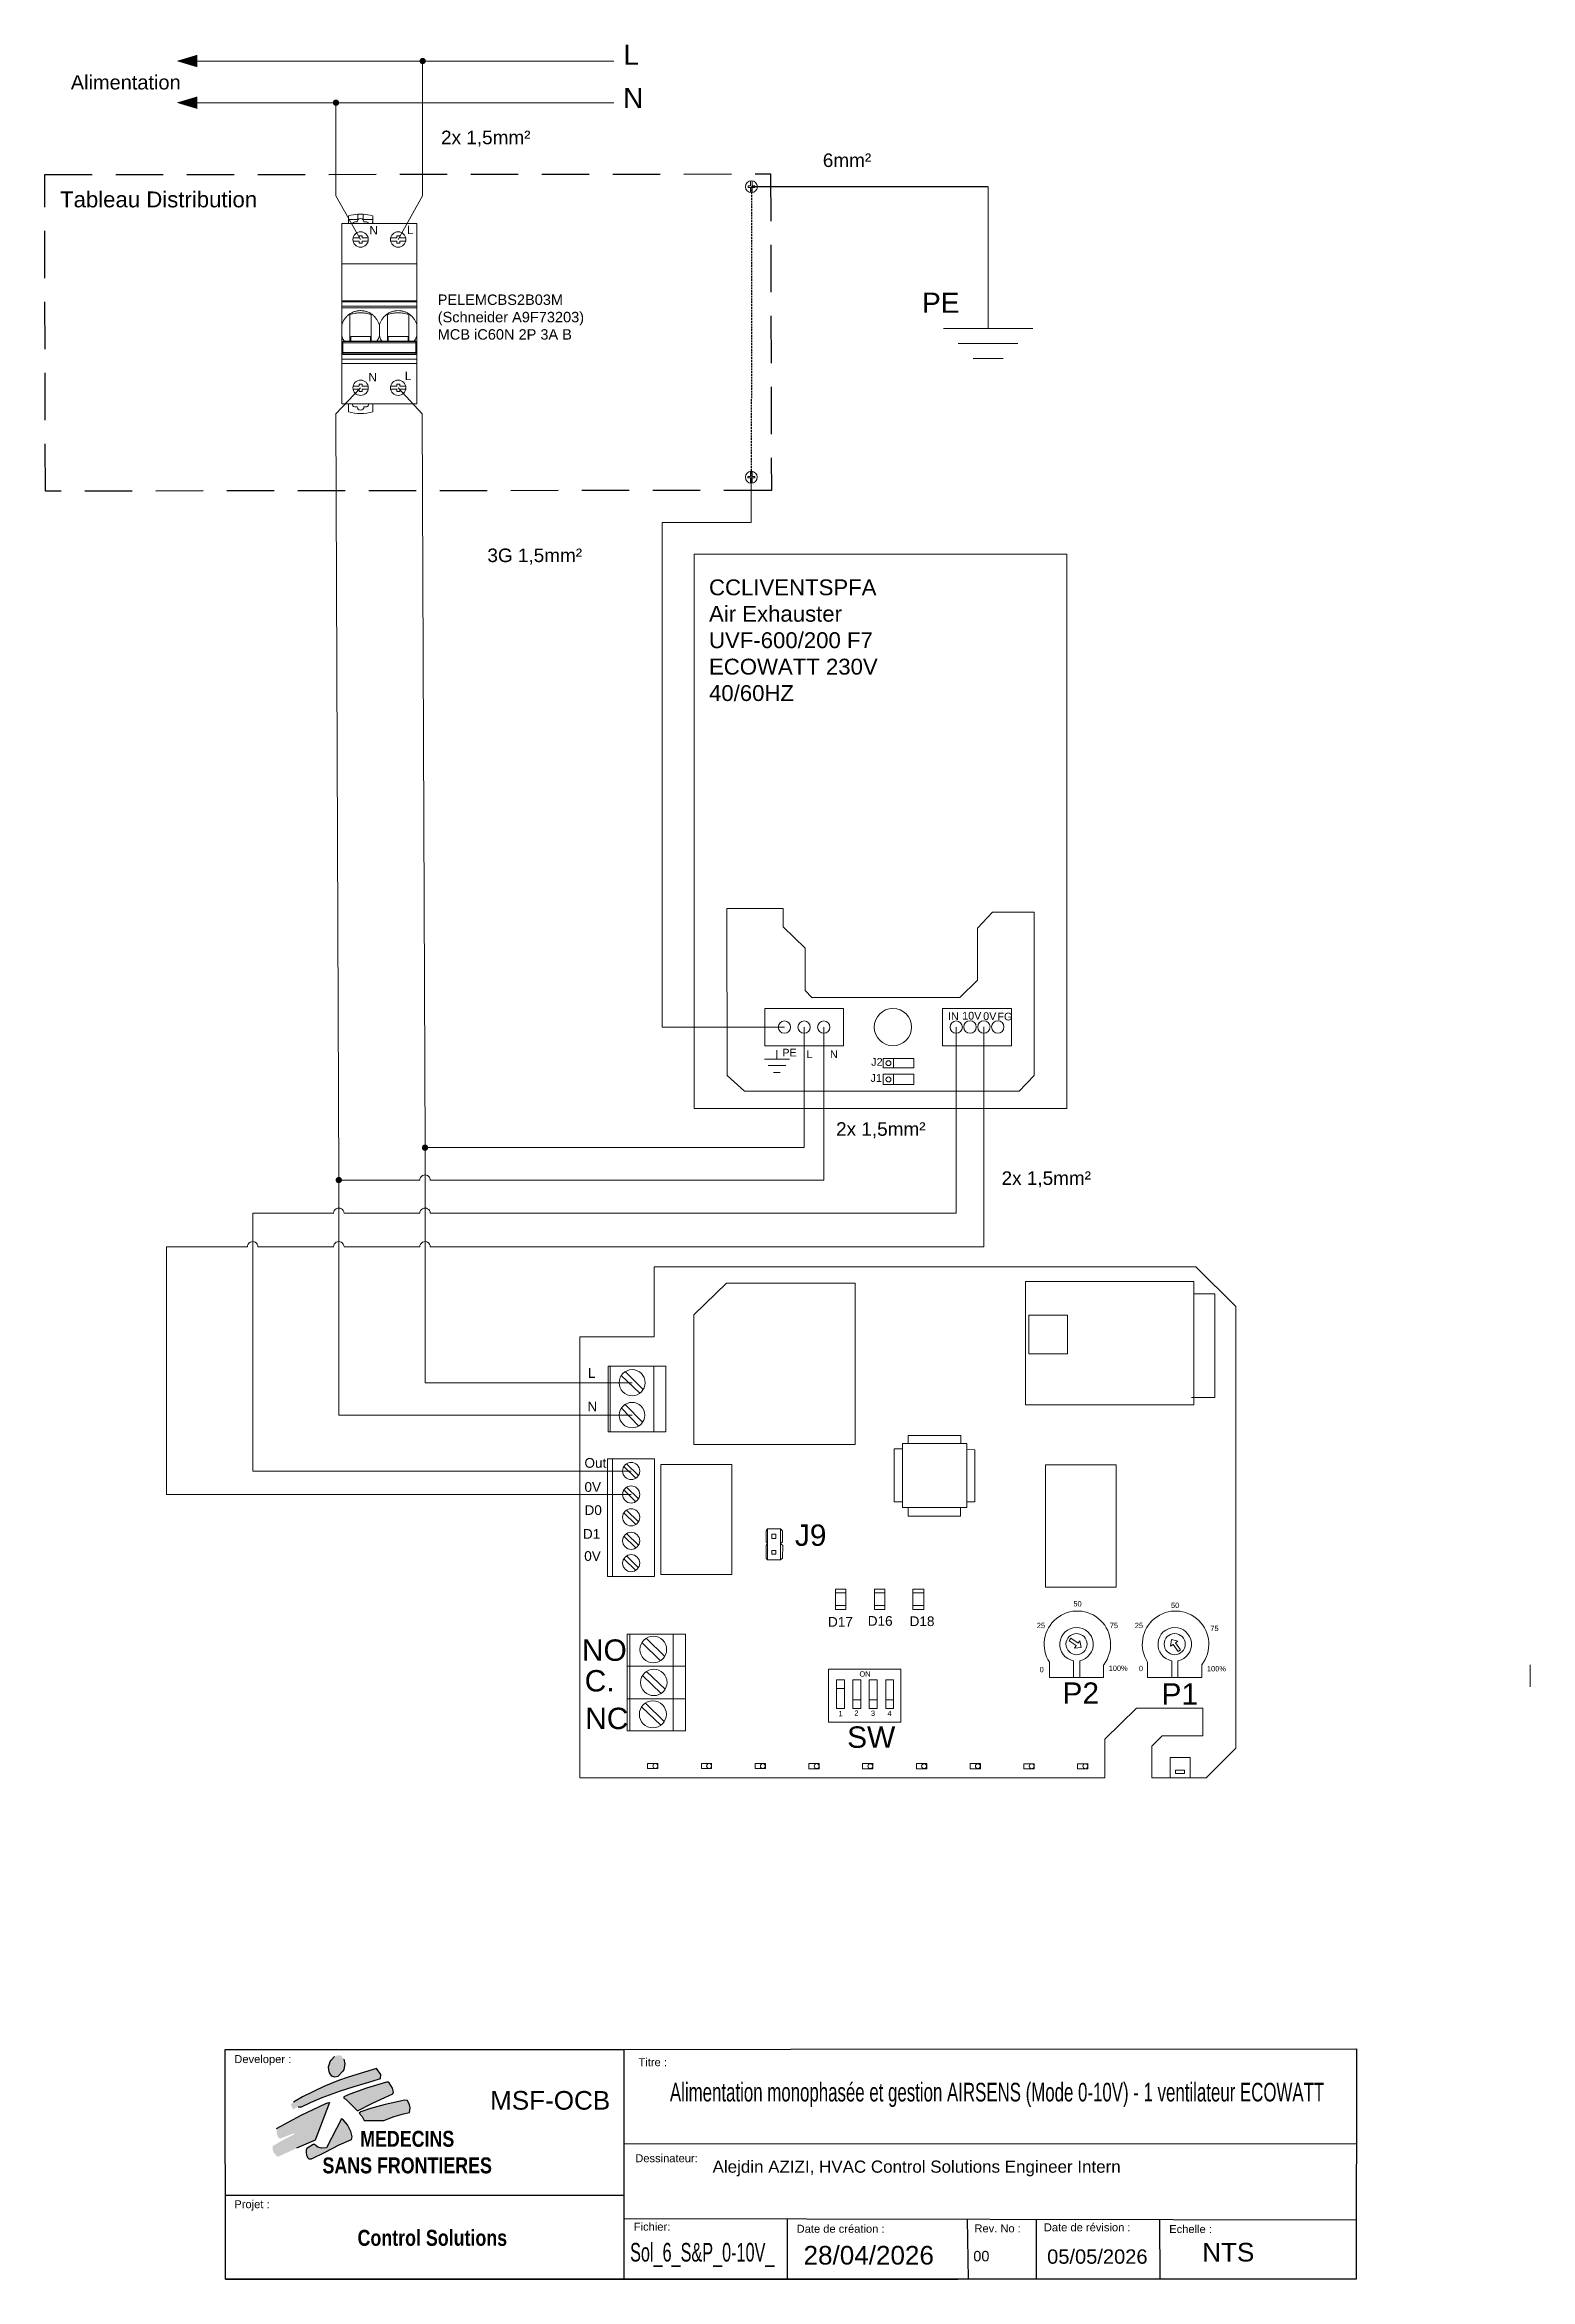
# Model space of a CAD drawing. Header units: millimetres. Extents: x 2726 to 2925, y 1420 to 1720.
import ezdxf
from ezdxf.enums import TextEntityAlignment as Align

# ---------------------------------------------------------------- set-up
doc = ezdxf.new("R2010")
doc.units = ezdxf.units.MM
doc.linetypes.add('DASHED2', pattern=[0.375, 0.25, -0.125])
doc.linetypes.add('HIDDEN', pattern=[9.525, 6.35, -3.175])
for name, color, linetype, lineweight in [('01_Puissance', 250, 'Continuous', 20), ('03_Symbole', 250, 'Continuous', 20), ('_PROPRIETE_INTELLECTUELLE_AZIZI', 7, 'Continuous', 5), ('B-Puissance', 250, 'Continuous', 20), ('G-Puissance', 250, 'Continuous', 20), ('I-Puissance', 250, 'Continuous', 20), ('Layer1', 9, 'DASHED2', 5), ('trait fin', 9, 'HIDDEN', 5), ('V-Puissance', 250, 'Continuous', 20)]:
    doc.layers.add(name, color=color, linetype=linetype, lineweight=lineweight)
doc.layers.add('04_Texte', color=7, linetype='Continuous')
doc.styles.get("Standard").update_dxf_attribs({"font": 'arial.ttf'})
doc.styles.add('TITLE', font='arial.ttf', dxfattribs={"width": 0.8})

# ---------------------------------------------------------------- blocks, each defined once
blk = doc.blocks.new('CARTOUCHE_AZIZI')
at = {"layer": '04_Texte', "linetype": 'Continuous'}
h = blk.add_hatch(color=256, dxfattribs=at)
h.paths.add_polyline_path([(-135.64, 28.9), (-135.78, 29.52), (-135.86, 29.69), (-136.11, 29.98), (-136.37, 30.06), (-136.77, 29.99), (-137.01, 29.9), (-137.47, 29.42), (-137.58, 29.21), (-137.68, 28.9), (-137.81, 28.51), (-137.79, 28.09), (-137.69, 27.72), (-137.36, 27.24), (-136.97, 27.13), (-136.55, 27.23), (-135.88, 27.93), (-135.75, 28.16)])
h.paths.add_polyline_path([(-135.2, 27.13), (-136.46, 26.65), (-138.43, 25.85), (-141.29, 24.49), (-142.52, 23.77), (-142.89, 23.46), (-142.59, 22.8), (-141.91, 23.13), (-141.46, 23.12), (-140.22, 23.71), (-138.66, 24.4), (-136.22, 25.3), (-134.37, 25.88), (-131.99, 26.58), (-130.84, 26.93), (-130.82, 27.49), (-131.4, 28.26)])
h.paths.add_polyline_path([(-137.67, 23.73), (-137.91, 23.69), (-138.2, 23.58), (-141.48, 22), (-144.78, 20.21), (-144.79, 19.63), (-144.6, 19.07), (-144.3, 18.88), (-142.73, 19.5), (-142.31, 19.57), (-142.46, 19.41), (-143.75, 18.78), (-145.3, 17.88), (-145.3, 17.38), (-145.12, 16.89), (-144.62, 16.42), (-142.11, 17.6), (-139.63, 18.65)])
h.paths.add_polyline_path([(-134.76, 18.76), (-134.65, 19.1), (-134.83, 19.83), (-135.26, 20.72), (-135.86, 21.39), (-136.08, 21.55), (-138.07, 17.64), (-138.78, 17.59), (-139.25, 17.72), (-139.7, 18.07), (-139.86, 18.07), (-140.73, 17.57), (-140.83, 17.31), (-140.83, 16.99), (-140.78, 16.7), (-140.63, 16.33), (-140.44, 16.18), (-140.1, 16.15), (-138.28, 17.07), (-136.39, 18.02)])
h.paths.add_polyline_path([(-134.97, 24.83), (-135.76, 24.49), (-135.78, 24.28), (-135.51, 24.16), (-133.95, 22.59), (-132.01, 23.59), (-130.75, 24.18), (-129.2, 24.87), (-129.12, 25.09), (-129.25, 25.66), (-129.7, 26.35), (-129.81, 26.44), (-130.05, 26.45), (-132.72, 25.64)])
h.paths.add_polyline_path([(-132.18, 22.92), (-133.5, 22.49), (-133.73, 22.31), (-133.29, 21.83), (-133.03, 21.31), (-130.39, 21.31), (-129.04, 21.82), (-127.76, 22.18), (-126.94, 22.37), (-126.86, 22.99), (-126.94, 23.41), (-127.22, 24.01), (-127.58, 24.03), (-130.23, 23.44)])
at = {"layer": '04_Texte'}
for p, q in [((-151.65, 30.85), (-98.23, 30.85)), ((-151.65, 11.27), (-98.23, 11.27)), ((-151.65, 0), (-98.23, 0)), ((-98.23, 0), (-53.45, 0))]:
    blk.add_line(p, q, dxfattribs=at)
at = {"layer": '04_Texte', "lineweight": -3}
for p, q in [((-98.23, 30.85), (-98.23, 0)), ((-98.23, 18.17), (-0.02, 18.24)), ((-98.23, 8.17), (-0.01, 7.96)), ((-76.3, 8.12), (-76.3, 0)), ((-52.18, 8.07), (-52.06, 0)), ((-42.92, 8.05), (-42.92, 0)), ((-26.4, 8.02), (-26.35, 0))]:
    blk.add_line(p, q, dxfattribs=at)
at = {"layer": '04_Texte', "linetype": 'Continuous'}
for p, q in [((-137.81, 28.51), (-137.68, 28.9)), ((-137.79, 28.09), (-137.81, 28.51)), ((-137.69, 27.72), (-137.79, 28.09)), ((-137.36, 27.24), (-137.69, 27.72)), ((-137.68, 28.9), (-137.58, 29.21)), ((-137.58, 29.21), (-137.47, 29.42)), ((-137.47, 29.42), (-137.01, 29.9)), ((-136.97, 27.13), (-137.36, 27.24)), ((-136.55, 27.23), (-136.97, 27.13)), ((-135.88, 27.93), (-136.55, 27.23)), ((-135.2, 27.13), (-136.46, 26.65)), ((-135.75, 28.16), (-135.88, 27.93)), ((-135.78, 29.52), (-135.64, 28.9)), ((-135.64, 28.9), (-135.75, 28.16)), ((-131.4, 28.26), (-135.2, 27.13)), ((-130.82, 27.49), (-131.4, 28.26)), ((-130.84, 26.93), (-130.82, 27.49)), ((-141.29, 24.49), (-142.52, 23.77)), ((-138.43, 25.85), (-141.29, 24.49)), ((-140.22, 23.71), (-138.66, 24.4)), ((-138.66, 24.4), (-136.22, 25.3)), ((-136.46, 26.65), (-138.43, 25.85)), ((-136.22, 25.3), (-134.37, 25.88)), ((-135.76, 24.49), (-135.78, 24.28)), ((-135.78, 24.28), (-135.51, 24.16)), ((-134.97, 24.83), (-135.76, 24.49)), ((-135.51, 24.16), (-133.95, 22.59)), ((-132.72, 25.64), (-134.97, 24.83)), ((-134.37, 25.88), (-131.99, 26.58)), ((-130.05, 26.45), (-132.72, 25.64)), ((-132.01, 23.59), (-130.75, 24.18)), ((-131.99, 26.58), (-130.84, 26.93)), ((-130.75, 24.18), (-129.2, 24.87)), ((-127.58, 24.03), (-130.23, 23.44)), ((-129.81, 26.44), (-130.05, 26.45)), ((-129.7, 26.35), (-129.81, 26.44)), ((-129.25, 25.66), (-129.7, 26.35)), ((-129.12, 25.09), (-129.25, 25.66)), ((-129.2, 24.87), (-129.12, 25.09)), ((-127.22, 24.01), (-127.58, 24.03)), ((-126.94, 23.41), (-127.22, 24.01)), ((-144.78, 20.21), (-141.48, 22)), ((-141.91, 23.13), (-141.46, 23.12)), ((-141.48, 22), (-138.2, 23.58)), ((-141.46, 23.12), (-140.22, 23.71)), ((-137.67, 23.73), (-139.63, 18.65)), ((-138.2, 23.58), (-137.91, 23.69)), ((-136.08, 21.55), (-138.07, 17.64)), ((-137.91, 23.69), (-137.67, 23.73)), ((-135.86, 21.39), (-136.08, 21.55)), ((-135.26, 20.72), (-135.86, 21.39)), ((-133.95, 22.59), (-132.01, 23.59)), ((-133.5, 22.49), (-133.73, 22.31)), ((-133.73, 22.31), (-133.29, 21.83)), ((-132.18, 22.92), (-133.5, 22.49)), ((-133.29, 21.83), (-133.03, 21.31)), ((-133.03, 21.31), (-130.39, 21.31)), ((-130.23, 23.44), (-132.18, 22.92)), ((-130.39, 21.31), (-129.04, 21.82)), ((-129.04, 21.82), (-127.76, 22.18)), ((-127.76, 22.18), (-126.94, 22.37)), ((-126.86, 22.99), (-126.94, 23.41)), ((-126.94, 22.37), (-126.86, 22.99)), ((-139.63, 18.65), (-142.11, 17.6)), ((-139.86, 18.07), (-140.73, 17.57)), ((-139.7, 18.07), (-139.86, 18.07)), ((-139.25, 17.72), (-139.7, 18.07)), ((-138.28, 17.07), (-136.39, 18.02)), ((-136.39, 18.02), (-134.76, 18.76)), ((-134.83, 19.83), (-135.26, 20.72)), ((-134.65, 19.1), (-134.83, 19.83)), ((-134.76, 18.76), (-134.65, 19.1)), ((-140.73, 17.57), (-140.83, 17.31)), ((-140.83, 17.31), (-140.83, 16.99)), ((-140.83, 16.99), (-140.78, 16.7)), ((-140.78, 16.7), (-140.63, 16.33)), ((-140.63, 16.33), (-140.44, 16.18)), ((-140.44, 16.18), (-140.1, 16.15)), ((-140.1, 16.15), (-138.28, 17.07)), ((-138.78, 17.59), (-139.25, 17.72)), ((-138.07, 17.64), (-138.78, 17.59))]:
    blk.add_line(p, q, dxfattribs=at)
at = {"layer": '04_Texte'}
blk.add_lwpolyline([(-151.68, 30.85), (0.03, 30.92), (0, 0), (-151.65, 0)], close=True, dxfattribs=at)
at = {"layer": '04_Texte', "style": 'TITLE'}
for s, p in [('Developer :', (-150.45, 29.01)), ('Titre : ', (-96.26, 28.59)), ('Dessinateur: ', (-96.69, 15.71)), ('Projet :', (-150.45, 9.54)), ('Fichier: ', (-96.89, 6.53)), ('Date de création :', (-75.05, 6.25)), ('Rev. No :', (-51.21, 6.3)), ('Date de révision :', (-41.9, 6.44)), ('Echelle : ', (-25.09, 6.21))]:
    blk.add_text(s, height=1.069, dxfattribs=at).set_placement(p)
at = {"layer": '04_Texte', "width": 0.622106}
blk.add_text('Sol_6_S&P_0-10V_', height=2.5, dxfattribs=at).set_placement((-97.38, 2.38), (-78.03, 2.38), align=Align.FIT)
at = {"layer": '04_Texte', "lineweight": -3, "attachment_point": 1}
for s, width, gutter_width, insert, char_height in [('MSF-OCB', 13.1966, 12.5, (-116.15, 25.26), 2.5), ('Alejdin AZIZI, HVAC Control Solutions Engineer Intern', 58.1415, 8.14, (-86.32, 15.93), 1.6279), ('NTS', 14.2549, 12.5, (-20.66, 4.89), 2.5)]:
    blk.add_mtext_dynamic_manual_height_columns(s, width=width, gutter_width=gutter_width, heights=[0], dxfattribs=dict(at, insert=insert, char_height=char_height))
at = {"layer": '04_Texte', "char_height": 2.1397, "width": 54.778, "attachment_point": 5, "style": 'TITLE'}
for s, insert in [('{\\fArial|b1|i0|c0|p39;MEDECINS\\PSANS FRONTIERES}', (-127.27, 17.05)), ('{\\fArial|b1|i0|c0|p39;Control Solutions}', (-123.9, 5.55))]:
    blk.add_mtext(s, dxfattribs=dict(at, insert=insert))
at = {"layer": '04_Texte', "insert": (-74.12, 4.48), "char_height": 2.5, "attachment_point": 1}
blk.add_mtext_dynamic_manual_height_columns('28/04/2026', width=5.8436, gutter_width=12.5, heights=[0], dxfattribs=at)
at = {"layer": '04_Texte'}
for tag, p, height in [('REV_NO', (-51.35, 2.42), 1.39), ('DATE_REV', (-41.45, 2.09), 1.93)]:
    blk.add_attdef(tag, p, '', height=height, dxfattribs=at)
at = {"layer": '_PROPRIETE_INTELLECTUELLE_AZIZI', "insert": (-151.68, 30.87), "char_height": 0.0144, "attachment_point": 1}
blk.add_mtext_dynamic_manual_height_columns('ORIG_DWG_AUTH:_AZIZI_Alejdin_2026', width=0.3855, gutter_width=0.0719, heights=[0], dxfattribs=at)

msp = doc.modelspace()

# ---------------------------------------------------------------- linework, layer by layer
at = {"layer": '01_Puissance'}
for p, q in [((2746.4, 1718), (2746.4, 1718)), ((2746.4, 1718), (2802.26, 1718)), ((2776.6, 1702.66), (2776.59, 1718)), ((2746.4, 1712.41), (2802.26, 1712.41)), ((2764.98, 1712.41), (2764.97, 1702.55)), ((2764.97, 1702.55), (2764.96, 1699.9)), ((2764.96, 1699.9), (2768.28, 1694.06)), ((2776.59, 1699.9), (2773.32, 1694.06)), ((2776.6, 1702.66), (2776.59, 1699.9)), ((2852.43, 1701.14), (2852.43, 1682.11)), ((2852.43, 1682.11), (2846.43, 1682.11)), ((2846.43, 1682.11), (2858.43, 1682.11)), ((2852.43, 1680.11), (2848.43, 1680.11)), ((2848.43, 1680.11), (2856.43, 1680.11)), ((2852.43, 1678.11), (2850.43, 1678.11)), ((2850.43, 1678.11), (2854.43, 1678.11)), ((2776.52, 1670.68), (2773.32, 1674.17)), ((2776.52, 1670.68), (2776.92, 1572.23)), ((2827.75, 1572.23), (2827.75, 1588.4)), ((2776.92, 1572.23), (2827.75, 1572.23)), ((2776.92, 1540.7), (2776.92, 1572.23)), ((2764.67, 1563.43), (2755.21, 1563.43)), ((2804.69, 1540.7), (2776.92, 1540.7)), ((2925.12, 1499.9), (2925.13, 1502.85))]:
    msp.add_line(p, q, dxfattribs=at)
at = {"layer": '01_Puissance', "lineweight": -3}
msp.add_line((2852.43, 1701.14), (2820.69, 1701.14), dxfattribs=at)
at = {"layer": '01_Puissance'}
for points in [[(2746.4, 1718, 1.68, 0, 0), (2743.61, 1718, 0, 0, 0)], [(2746.4, 1712.41, 1.68, 0, 0), (2743.61, 1712.41, 0, 0, 0)]]:
    msp.add_lwpolyline(points, format="xyseb", dxfattribs=at)
at = {"layer": '01_Puissance', "const_width": 0.419}
for points in [[(2776.4, 1718, 1), (2776.82, 1718, 1)], [(2764.77, 1712.41, 1), (2765.19, 1712.41, 1)], [(2776.71, 1572.23, 1), (2777.13, 1572.23, 1)]]:
    msp.add_lwpolyline(points, format="xyb", close=True, dxfattribs=at)
at = {"layer": '03_Symbole', "color": 7, "linetype": 'Continuous'}
for p, q in [((2820.23, 1701.25), (2820.23, 1701.03)), ((2820.58, 1701.25), (2820.23, 1701.25)), ((2820.23, 1701.03), (2820.58, 1701.03)), ((2820.58, 1701.25), (2820.58, 1701.93)), ((2820.58, 1701.03), (2820.58, 1700.35)), ((2820.8, 1701.25), (2820.8, 1701.93)), ((2821.15, 1701.25), (2820.8, 1701.25)), ((2820.8, 1701.03), (2820.8, 1700.35)), ((2820.8, 1701.03), (2821.15, 1701.03)), ((2821.15, 1701.03), (2821.15, 1701.25)), ((2820.21, 1662.28), (2820.21, 1662.07)), ((2820.56, 1662.28), (2820.21, 1662.28)), ((2820.21, 1662.07), (2820.56, 1662.07)), ((2820.56, 1662.28), (2820.56, 1662.96)), ((2820.56, 1662.07), (2820.56, 1661.38)), ((2820.78, 1662.28), (2820.78, 1662.96)), ((2821.13, 1662.28), (2820.78, 1662.28)), ((2820.78, 1662.07), (2820.78, 1661.38)), ((2820.78, 1662.07), (2821.13, 1662.07)), ((2821.13, 1662.07), (2821.13, 1662.28))]:
    msp.add_line(p, q, dxfattribs=at)
at = {"layer": '03_Symbole', "color": 7}
for p, q in [((2766.65, 1696.76), (2766.65, 1697.23)), ((2766.65, 1696.35), (2766.65, 1696.76)), ((2767.92, 1696.76), (2766.65, 1696.76)), ((2767.92, 1697.46), (2767.92, 1696.76)), ((2768.63, 1696.76), (2768.63, 1697.46)), ((2769.9, 1696.76), (2768.63, 1696.76)), ((2769.9, 1697.23), (2769.9, 1696.76)), ((2769.9, 1696.76), (2769.9, 1696.35)), ((2765.75, 1672.03), (2765.75, 1696.19)), ((2775.84, 1696.19), (2765.75, 1696.19)), ((2768.08, 1694.28), (2767.27, 1694.28)), ((2768.08, 1693.85), (2767.27, 1693.85)), ((2767.83, 1696.41), (2767.49, 1696.41)), ((2768.08, 1694.28), (2768.08, 1694.56)), ((2768.08, 1694.56), (2768.48, 1694.56)), ((2768.08, 1693.56), (2768.08, 1693.85)), ((2768.48, 1694.56), (2768.48, 1694.28)), ((2768.48, 1694.28), (2769.28, 1694.28)), ((2768.48, 1693.85), (2768.48, 1693.56)), ((2768.48, 1693.85), (2769.28, 1693.85)), ((2769.06, 1696.41), (2768.72, 1696.41)), ((2773.12, 1694.28), (2772.32, 1694.28)), ((2773.12, 1693.85), (2772.32, 1693.85)), ((2773.12, 1694.28), (2773.12, 1694.56)), ((2773.12, 1694.56), (2773.52, 1694.56)), ((2773.12, 1693.56), (2773.12, 1693.85)), ((2773.52, 1694.56), (2773.52, 1694.28)), ((2773.52, 1694.28), (2774.32, 1694.28)), ((2773.52, 1693.85), (2773.52, 1693.56)), ((2773.52, 1693.85), (2774.32, 1693.85)), ((2775.84, 1672.03), (2775.84, 1696.19)), ((2775.84, 1690.81), (2765.75, 1690.81)), ((2768.48, 1693.56), (2768.08, 1693.56)), ((2773.52, 1693.56), (2773.12, 1693.56)), ((2775.84, 1685.82), (2765.75, 1685.82)), ((2765.75, 1685.71), (2775.84, 1685.71)), ((2765.75, 1685.11), (2775.84, 1685.11)), ((2775.84, 1684.88), (2765.75, 1684.88)), ((2766.85, 1680.44), (2766.85, 1684.01)), ((2769.7, 1680.44), (2769.7, 1684.01)), ((2770.8, 1681.14), (2770.8, 1682.57)), ((2771.89, 1680.44), (2771.89, 1684.01)), ((2774.74, 1680.44), (2774.74, 1684.01)), ((2765.91, 1678.64), (2765.91, 1680.44)), ((2765.91, 1680.44), (2775.68, 1680.44)), ((2775.68, 1680.36), (2765.91, 1680.36)), ((2775.68, 1680.2), (2765.91, 1680.2)), ((2775.68, 1678.88), (2765.91, 1678.88)), ((2766.95, 1680.44), (2766.95, 1681.06)), ((2766.95, 1681.06), (2769.6, 1681.06)), ((2769.6, 1681.06), (2769.6, 1680.44)), ((2771.99, 1681.06), (2774.64, 1681.06)), ((2771.99, 1680.44), (2771.99, 1681.06)), ((2774.64, 1681.06), (2774.64, 1680.44)), ((2775.68, 1680.44), (2775.68, 1678.64)), ((2765.75, 1677.99), (2775.84, 1677.99)), ((2775.84, 1677.41), (2765.75, 1677.41)), ((2765.91, 1678.7), (2775.68, 1678.7)), ((2765.91, 1678.64), (2775.68, 1678.64)), ((2768.08, 1674.38), (2767.27, 1674.38)), ((2768.08, 1673.96), (2767.27, 1673.96)), ((2768.08, 1674.67), (2768.48, 1674.67)), ((2768.08, 1674.38), (2768.08, 1674.67)), ((2768.08, 1673.67), (2768.08, 1673.96)), ((2768.48, 1673.67), (2768.08, 1673.67)), ((2768.48, 1674.67), (2768.48, 1674.38)), ((2768.48, 1674.38), (2769.28, 1674.38)), ((2768.48, 1673.96), (2769.28, 1673.96)), ((2768.48, 1673.96), (2768.48, 1673.67)), ((2773.12, 1674.38), (2772.32, 1674.38)), ((2773.12, 1673.96), (2772.32, 1673.96)), ((2773.12, 1674.67), (2773.52, 1674.67)), ((2773.12, 1674.38), (2773.12, 1674.67)), ((2773.12, 1673.67), (2773.12, 1673.96)), ((2773.52, 1673.67), (2773.12, 1673.67)), ((2773.52, 1674.67), (2773.52, 1674.38)), ((2773.52, 1674.38), (2774.32, 1674.38)), ((2773.52, 1673.96), (2774.32, 1673.96)), ((2773.52, 1673.96), (2773.52, 1673.67)), ((2765.75, 1672.03), (2775.84, 1672.03)), ((2766.64, 1672.03), (2766.64, 1670.94)), ((2767.82, 1671.61), (2767.49, 1671.61)), ((2769.06, 1671.61), (2768.73, 1671.61)), ((2769.91, 1670.94), (2769.91, 1672.03))]:
    msp.add_line(p, q, dxfattribs=at)
at = {"layer": '03_Symbole'}
for p, q in [((2813, 1651.84), (2862.98, 1651.84)), ((2813, 1577.49), (2813, 1651.84)), ((2862.98, 1651.84), (2862.98, 1577.49)), ((2817.41, 1604.32), (2824.95, 1604.32)), ((2817.42, 1581.92), (2817.41, 1604.32)), ((2817.41, 1604.32), (2824.95, 1604.32)), ((2824.95, 1604.32), (2824.95, 1601.87)), ((2851, 1601.68), (2853.01, 1603.8)), ((2853.01, 1603.8), (2858.58, 1603.8)), ((2858.58, 1603.8), (2858.58, 1581.92)), ((2824.95, 1601.87), (2827.9, 1598.97)), ((2851, 1594.72), (2851, 1601.68)), ((2827.9, 1598.97), (2827.9, 1593.31)), ((2827.9, 1593.31), (2828.81, 1592.36)), ((2828.81, 1592.36), (2848.63, 1592.36)), ((2848.63, 1592.36), (2851, 1594.72)), ((2822.47, 1590.9), (2833.02, 1590.9)), ((2822.47, 1585.91), (2822.47, 1590.9)), ((2833.02, 1590.9), (2833.02, 1585.91)), ((2846.29, 1590.9), (2855.58, 1590.9)), ((2846.29, 1585.91), (2846.29, 1590.9)), ((2855.58, 1590.9), (2855.58, 1585.91)), ((2833.02, 1585.91), (2822.47, 1585.91)), ((2855.58, 1585.91), (2846.29, 1585.91)), ((2822.44, 1584.08), (2825.79, 1584.08)), ((2822.94, 1583.23), (2825.31, 1583.23)), ((2824.11, 1584.08), (2824.11, 1585.32)), ((2838.35, 1584.2), (2842.47, 1584.2)), ((2838.35, 1582.92), (2838.35, 1584.2)), ((2842.47, 1582.92), (2838.35, 1582.92)), ((2839.76, 1582.92), (2839.76, 1584.2)), ((2842.47, 1584.2), (2842.47, 1582.92)), ((2819.74, 1579.82), (2817.42, 1581.92)), ((2856.57, 1579.82), (2819.74, 1579.82)), ((2823.65, 1582.31), (2824.56, 1582.31)), ((2838.35, 1582.07), (2842.47, 1582.07)), ((2838.35, 1580.69), (2838.35, 1582.07)), ((2842.47, 1580.69), (2838.35, 1580.69)), ((2839.76, 1580.69), (2839.76, 1582.07)), ((2842.47, 1582.07), (2842.47, 1580.69)), ((2858.58, 1581.92), (2856.57, 1579.82)), ((2862.98, 1577.49), (2813, 1577.49)), ((2807.65, 1546.87), (2807.65, 1556.26)), ((2807.65, 1556.26), (2880.27, 1556.26)), ((2880.27, 1556.26), (2885.64, 1550.9)), ((2812.95, 1549.8), (2817.34, 1554.06)), ((2817.34, 1554.06), (2834.61, 1554.06)), ((2834.61, 1554.06), (2834.61, 1532.4)), ((2857.46, 1554.27), (2880, 1554.27)), ((2857.46, 1537.75), (2857.46, 1554.27)), ((2880, 1554.27), (2880, 1537.75)), ((2880, 1552.63), (2882.81, 1552.63)), ((2882.81, 1552.63), (2882.81, 1538.71)), ((2885.64, 1550.9), (2885.63, 1491.67)), ((2797.66, 1546.87), (2807.65, 1546.87)), ((2797.66, 1487.69), (2797.66, 1546.87)), ((2812.95, 1532.4), (2812.95, 1549.8)), ((2857.88, 1549.78), (2863.07, 1549.78)), ((2857.88, 1544.56), (2857.88, 1549.78)), ((2863.07, 1549.78), (2863.07, 1544.56)), ((2863.07, 1544.56), (2857.88, 1544.56)), ((2801.48, 1542.94), (2809.21, 1542.94)), ((2801.48, 1534.13), (2801.48, 1542.94)), ((2801.76, 1542.94), (2801.76, 1534.13)), ((2805.71, 1539.28), (2803.24, 1541.67)), ((2803.76, 1542.18), (2806.19, 1539.8)), ((2807.6, 1542.94), (2807.6, 1534.13)), ((2809.21, 1542.94), (2809.21, 1534.13)), ((2882.81, 1538.71), (2879.71, 1538.71)), ((2803.25, 1537.28), (2805.59, 1534.89)), ((2806.1, 1535.39), (2803.75, 1537.78)), ((2880, 1537.75), (2857.46, 1537.75)), ((2809.21, 1534.13), (2801.48, 1534.13)), ((2834.61, 1532.4), (2812.95, 1532.4)), ((2840.94, 1531.85), (2839.83, 1531.85)), ((2839.83, 1531.85), (2839.83, 1524.73)), ((2840.94, 1532.54), (2849.58, 1532.54)), ((2840.94, 1523.96), (2840.94, 1532.54)), ((2848.79, 1533.63), (2841.7, 1533.63)), ((2841.7, 1533.63), (2841.7, 1532.54)), ((2848.79, 1532.54), (2848.79, 1533.63)), ((2849.58, 1532.54), (2849.58, 1523.96)), ((2801.41, 1530.48), (2807.7, 1530.48)), ((2801.41, 1514.69), (2801.41, 1530.48)), ((2802.06, 1530.48), (2802.06, 1514.69)), ((2803.58, 1529.46), (2805.19, 1527.89)), ((2805.54, 1528.25), (2803.93, 1529.82)), ((2807.7, 1530.48), (2807.7, 1514.69)), ((2808.56, 1529.71), (2818.07, 1529.71)), ((2808.56, 1514.96), (2808.56, 1529.71)), ((2818.07, 1529.71), (2818.07, 1514.96)), ((2850.66, 1531.71), (2849.58, 1531.72)), ((2850.66, 1524.73), (2850.66, 1531.71)), ((2860.12, 1529.67), (2869.58, 1529.67)), ((2860.12, 1513.27), (2860.12, 1529.67)), ((2869.58, 1529.67), (2869.58, 1513.27)), ((2803.58, 1526.32), (2805.19, 1524.74)), ((2805.54, 1525.11), (2803.93, 1526.68)), ((2803.58, 1523.25), (2805.19, 1521.68)), ((2805.54, 1522.04), (2803.93, 1523.61)), ((2839.83, 1524.73), (2840.94, 1524.73)), ((2849.58, 1523.96), (2840.94, 1523.96)), ((2841.7, 1523.96), (2841.7, 1522.8)), ((2848.74, 1522.8), (2848.73, 1523.96)), ((2849.58, 1524.73), (2850.66, 1524.73)), ((2803.58, 1520.1), (2805.19, 1518.53)), ((2805.54, 1518.89), (2803.93, 1520.47)), ((2822.67, 1520.81), (2822.84, 1521.08)), ((2822.67, 1519.37), (2822.67, 1520.81)), ((2822.84, 1516.93), (2822.84, 1521.08)), ((2822.84, 1521.08), (2822.9, 1521.08)), ((2822.9, 1521.08), (2824.6, 1521.08)), ((2823.43, 1520.36), (2823.98, 1520.36)), ((2823.43, 1519.82), (2823.43, 1520.36)), ((2823.98, 1520.36), (2823.98, 1519.82)), ((2824.6, 1521.08), (2824.6, 1516.93)), ((2824.6, 1521.08), (2824.87, 1520.81)), ((2824.87, 1520.81), (2824.87, 1519.37)), ((2841.7, 1522.8), (2848.74, 1522.8)), ((2803.58, 1517.09), (2805.19, 1515.52)), ((2805.54, 1515.88), (2803.93, 1517.46)), ((2822.84, 1519.11), (2822.67, 1519.37)), ((2822.67, 1518.84), (2822.84, 1519.11)), ((2822.67, 1517.18), (2822.67, 1518.84)), ((2822.84, 1516.93), (2822.67, 1517.18)), ((2824.6, 1516.93), (2822.84, 1516.93)), ((2823.98, 1519.82), (2823.43, 1519.82)), ((2823.43, 1518.21), (2823.98, 1518.21)), ((2823.43, 1517.7), (2823.43, 1518.21)), ((2823.98, 1517.7), (2823.43, 1517.7)), ((2823.98, 1518.21), (2823.98, 1517.7)), ((2824.87, 1519.37), (2824.6, 1519.12)), ((2824.6, 1519.12), (2824.88, 1518.84)), ((2824.87, 1517.18), (2824.6, 1516.93)), ((2824.88, 1518.84), (2824.87, 1517.18)), ((2807.7, 1514.69), (2801.41, 1514.69)), ((2818.07, 1514.96), (2808.56, 1514.96)), ((2831.95, 1513), (2833.36, 1513)), ((2831.95, 1510.27), (2831.95, 1513)), ((2831.95, 1512.53), (2833.36, 1512.53)), ((2833.36, 1513), (2833.36, 1510.27)), ((2837.17, 1513), (2838.57, 1513)), ((2837.17, 1510.27), (2837.17, 1513)), ((2837.17, 1512.53), (2838.57, 1512.53)), ((2838.57, 1513), (2838.57, 1510.27)), ((2842.34, 1513), (2843.79, 1513)), ((2842.34, 1510.27), (2842.34, 1513)), ((2842.34, 1512.53), (2843.79, 1512.53)), ((2843.79, 1513), (2843.79, 1510.27)), ((2869.58, 1513.27), (2860.12, 1513.27)), ((2831.95, 1510.79), (2833.36, 1510.79)), ((2833.36, 1510.27), (2831.95, 1510.27)), ((2837.17, 1510.79), (2838.57, 1510.79)), ((2838.57, 1510.27), (2837.17, 1510.27)), ((2842.34, 1510.79), (2843.79, 1510.79)), ((2843.79, 1510.27), (2842.34, 1510.27)), ((2804.04, 1506.98), (2811.84, 1506.98)), ((2804.04, 1494.02), (2804.04, 1506.98)), ((2804.38, 1506.98), (2804.38, 1494.02)), ((2806.01, 1505.86), (2808.5, 1503.41)), ((2809.06, 1503.98), (2806.56, 1506.42)), ((2810.18, 1494.02), (2810.18, 1506.98)), ((2811.84, 1506.98), (2811.84, 1494.02)), ((2863.53, 1506.41), (2863.3, 1506.09)), ((2864.24, 1505.43), (2863.3, 1506.09)), ((2864.48, 1505.75), (2863.53, 1506.41)), ((2864, 1505.11), (2864.24, 1505.43)), ((2864, 1505.11), (2864.24, 1505.43)), ((2864, 1505.11), (2864.24, 1505.43)), ((2864, 1505.11), (2864.17, 1505.35)), ((2864.91, 1505.19), (2864, 1505.11)), ((2864.17, 1505.35), (2864.24, 1505.43)), ((2864.48, 1505.75), (2864.71, 1506.08)), ((2864.51, 1505.81), (2864.71, 1506.07)), ((2864.71, 1506.08), (2864.91, 1505.19)), ((2876.89, 1505.34), (2877, 1506.24)), ((2877.22, 1505.57), (2876.89, 1505.34)), ((2877.17, 1505.53), (2876.9, 1505.34)), ((2877, 1506.24), (2877.88, 1506.02)), ((2877.22, 1505.57), (2877.91, 1504.64)), ((2877.88, 1506.02), (2877.55, 1505.79)), ((2877.88, 1506.02), (2877.55, 1505.79)), ((2877.88, 1506.02), (2877.55, 1505.79)), ((2877.64, 1505.85), (2877.55, 1505.79)), ((2877.55, 1505.79), (2878.23, 1504.86)), ((2877.88, 1506.02), (2877.64, 1505.85)), ((2877.91, 1504.64), (2878.23, 1504.86)), ((2804.04, 1502.68), (2811.84, 1502.68)), ((2809.13, 1499.59), (2806.63, 1501.97)), ((2831.04, 1502.26), (2840.72, 1502.26)), ((2831.04, 1495.17), (2831.04, 1502.26)), ((2840.72, 1502.26), (2840.72, 1495.17)), ((2860.65, 1503.19), (2860.65, 1501.15)), ((2863.89, 1501.15), (2863.89, 1503.39)), ((2864.72, 1501.15), (2864.72, 1503.4)), ((2867.92, 1501.15), (2867.92, 1502.87)), ((2873.81, 1503.19), (2873.81, 1501.15)), ((2877.05, 1501.15), (2877.05, 1503.39)), ((2877.88, 1501.15), (2877.88, 1503.4)), ((2881.08, 1501.15), (2881.08, 1502.87)), ((2808.6, 1499.02), (2806.1, 1501.43)), ((2832.11, 1500.85), (2833.15, 1500.85)), ((2832.11, 1496.98), (2832.11, 1500.85)), ((2832.11, 1499.67), (2833.15, 1499.67)), ((2833.15, 1500.85), (2833.15, 1496.98)), ((2834.3, 1500.85), (2835.36, 1500.85)), ((2834.3, 1496.98), (2834.3, 1500.85)), ((2835.36, 1500.85), (2835.36, 1496.98)), ((2836.48, 1500.85), (2837.57, 1500.85)), ((2836.48, 1496.98), (2836.48, 1500.85)), ((2837.57, 1500.85), (2837.57, 1496.98)), ((2838.7, 1500.85), (2839.76, 1500.85)), ((2838.7, 1496.98), (2838.7, 1500.85)), ((2839.76, 1500.85), (2839.76, 1496.98)), ((2860.65, 1501.15), (2867.92, 1501.15)), ((2873.81, 1501.15), (2881.08, 1501.15)), ((2804.04, 1498.31), (2811.84, 1498.31)), ((2805.96, 1497.2), (2808.54, 1494.75)), ((2809, 1495.24), (2806.48, 1497.72)), ((2833.15, 1496.98), (2832.11, 1496.98)), ((2834.3, 1498.16), (2835.36, 1498.16)), ((2835.36, 1496.98), (2834.3, 1496.98)), ((2836.48, 1498.16), (2837.57, 1498.16)), ((2837.57, 1496.98), (2836.48, 1496.98)), ((2838.7, 1498.16), (2839.76, 1498.16)), ((2839.76, 1496.98), (2838.7, 1496.98)), ((2872.33, 1497.02), (2868.07, 1492.89)), ((2881.23, 1497.02), (2872.33, 1497.02)), ((2881.23, 1493.31), (2881.23, 1497.02)), ((2811.84, 1494.02), (2804.04, 1494.02)), ((2840.72, 1495.17), (2831.04, 1495.17)), ((2868.07, 1492.89), (2868.07, 1487.69)), ((2874.38, 1491.94), (2875.76, 1493.31)), ((2875.76, 1493.31), (2881.23, 1493.31)), ((2874.38, 1487.69), (2874.38, 1491.94)), ((2876.85, 1487.69), (2876.85, 1490.41)), ((2876.85, 1490.41), (2879.51, 1490.41)), ((2879.51, 1490.41), (2879.51, 1487.69)), ((2885.63, 1491.67), (2881.65, 1487.69)), ((2868.07, 1487.69), (2797.66, 1487.69)), ((2806.77, 1489.62), (2808.16, 1489.62)), ((2806.77, 1488.94), (2806.77, 1489.62)), ((2806.77, 1489.62), (2806.77, 1488.94)), ((2806.77, 1488.94), (2808.15, 1488.94)), ((2808.15, 1488.94), (2808.15, 1489.62)), ((2808.15, 1488.94), (2808.15, 1488.94)), ((2808.16, 1489.62), (2808.16, 1489.62)), ((2813.98, 1489.62), (2815.37, 1489.62)), ((2813.98, 1488.94), (2813.98, 1489.62)), ((2813.98, 1489.62), (2813.98, 1488.94)), ((2813.98, 1488.94), (2815.35, 1488.94)), ((2815.35, 1488.94), (2815.35, 1489.62)), ((2815.35, 1488.94), (2815.35, 1488.94)), ((2815.37, 1489.62), (2815.37, 1489.62)), ((2821.19, 1489.62), (2822.58, 1489.62)), ((2821.19, 1488.93), (2821.19, 1489.62)), ((2821.19, 1489.62), (2821.19, 1488.93)), ((2821.19, 1488.93), (2822.56, 1488.93)), ((2822.56, 1488.93), (2822.56, 1489.62)), ((2822.56, 1488.93), (2822.56, 1488.93)), ((2822.58, 1489.62), (2822.58, 1489.62)), ((2828.39, 1489.61), (2829.78, 1489.61)), ((2828.39, 1488.93), (2828.39, 1489.61)), ((2828.39, 1489.61), (2828.39, 1488.92)), ((2828.39, 1488.92), (2829.77, 1488.92)), ((2829.77, 1488.92), (2829.77, 1489.61)), ((2829.77, 1488.93), (2829.77, 1488.92)), ((2829.78, 1489.61), (2829.78, 1489.61)), ((2835.6, 1489.61), (2836.99, 1489.61)), ((2835.6, 1488.92), (2835.6, 1489.61)), ((2835.6, 1489.61), (2835.6, 1488.92)), ((2835.6, 1488.92), (2836.98, 1488.92)), ((2836.98, 1488.92), (2836.98, 1489.61)), ((2836.98, 1488.92), (2836.98, 1488.92)), ((2836.99, 1489.61), (2836.99, 1489.61)), ((2842.81, 1489.6), (2844.2, 1489.6)), ((2842.81, 1488.92), (2842.81, 1489.6)), ((2842.81, 1489.6), (2842.81, 1488.92)), ((2842.81, 1488.92), (2844.19, 1488.92)), ((2844.19, 1488.92), (2844.19, 1489.6)), ((2844.19, 1488.92), (2844.19, 1488.92)), ((2844.2, 1489.6), (2844.2, 1489.6)), ((2850.02, 1489.6), (2851.41, 1489.6)), ((2850.02, 1488.91), (2850.02, 1489.6)), ((2850.02, 1489.6), (2850.02, 1488.91)), ((2850.02, 1488.91), (2851.4, 1488.91)), ((2851.4, 1488.91), (2851.4, 1489.6)), ((2851.4, 1488.91), (2851.4, 1488.91)), ((2851.41, 1489.6), (2851.41, 1489.6)), ((2857.23, 1489.59), (2858.62, 1489.59)), ((2857.23, 1488.91), (2857.23, 1489.59)), ((2857.23, 1489.59), (2857.23, 1488.91)), ((2857.23, 1488.91), (2858.6, 1488.91)), ((2858.6, 1488.91), (2858.6, 1489.59)), ((2858.6, 1488.91), (2858.6, 1488.91)), ((2858.62, 1489.59), (2858.62, 1489.59)), ((2864.43, 1489.59), (2865.82, 1489.59)), ((2864.43, 1488.91), (2864.43, 1489.59)), ((2864.43, 1489.59), (2864.43, 1488.9)), ((2864.43, 1488.9), (2865.81, 1488.9)), ((2865.81, 1488.9), (2865.81, 1489.59)), ((2865.81, 1488.91), (2865.81, 1488.9)), ((2865.82, 1489.59), (2865.82, 1489.59)), ((2881.65, 1487.69), (2874.38, 1487.69)), ((2877.54, 1488.73), (2878.76, 1488.73)), ((2877.54, 1488.28), (2877.54, 1488.73)), ((2878.76, 1488.28), (2877.54, 1488.28)), ((2878.76, 1488.73), (2878.76, 1488.28))]:
    msp.add_line(p, q, dxfattribs=at)
at = {"layer": '03_Symbole', "color": 7}
for points in [[(2766.11, 1680.44), (2765.92, 1680.7), (2765.75, 1681.14)], [(2770.8, 1681.14), (2770.62, 1680.67), (2770.44, 1680.44)], [(2771.15, 1680.44), (2770.97, 1680.68), (2770.8, 1681.14)], [(2775.84, 1681.14), (2775.66, 1680.67), (2775.48, 1680.44)]]:
    msp.add_lwpolyline(points, dxfattribs=at)
at = {"layer": '03_Symbole', "color": 7, "linetype": 'Continuous'}
for centre in [(2820.69, 1701.14), (2820.67, 1662.17)]:
    msp.add_circle(centre, 0.798, dxfattribs=at)
at = {"layer": '03_Symbole', "color": 7}
for centre in [(2768.28, 1694.06), (2773.32, 1694.06), (2768.28, 1674.17), (2773.32, 1674.17)]:
    msp.add_circle(centre, 1.03, dxfattribs=at)
at = {"layer": '03_Symbole'}
for centre, radius in [((2825.11, 1588.4), 0.832), ((2827.75, 1588.4), 0.832), ((2830.39, 1588.4), 0.832), ((2839.66, 1588.4), 2.5), ((2848.15, 1588.4), 0.832), ((2850, 1588.41), 0.832), ((2851.86, 1588.42), 0.832), ((2853.72, 1588.42), 0.832), ((2839.06, 1583.56), 0.33), ((2839.06, 1581.38), 0.33), ((2804.69, 1540.7), 1.75), ((2804.68, 1536.35), 1.71), ((2804.56, 1528.85), 1.15), ((2804.56, 1525.71), 1.15), ((2804.56, 1522.64), 1.15), ((2804.56, 1519.49), 1.15), ((2804.56, 1516.49), 1.15), ((2807.53, 1504.91), 1.79), ((2864.28, 1505.63), 1.42), ((2877.45, 1505.63), 1.42), ((2807.6, 1500.49), 1.77), ((2807.47, 1496.21), 1.81), ((2807.8, 1489.28), 0.329), ((2815.01, 1489.28), 0.329), ((2822.22, 1489.27), 0.329), ((2829.43, 1489.27), 0.329), ((2836.63, 1489.26), 0.329), ((2843.84, 1489.26), 0.329), ((2851.05, 1489.26), 0.329), ((2858.26, 1489.25), 0.329), ((2865.47, 1489.25), 0.329)]:
    msp.add_circle(centre, radius, dxfattribs=at)
at = {"layer": '03_Symbole', "color": 7}
for centre, radius, start, end in [((2768.28, 1691.96), 5.51, 93.7668, 107.1978), ((2768.28, 1691.96), 5.51, 86.3591, 93.7668), ((2768.28, 1691.96), 5.51, 72.9337, 86.3591), ((2766.37, 1696.42), 0.284, 308.5163, 347.0319), ((2766.37, 1696.42), 0.284, 347.0631, 359.9849), ((2767.49, 1696.13), 0.285, 90.0557, 166.524), ((2769.06, 1696.13), 0.285, 13.4739, 89.9443), ((2770.18, 1696.42), 0.284, 180.0152, 192.8736), ((2770.18, 1696.42), 0.284, 192.9049, 231.4838), ((2768.28, 1676.99), 6.27, 254.849, 285.151), ((2767.49, 1671.89), 0.285, 149.9964, 270), ((2768.28, 1671.61), 0.456, 180, 0), ((2769.06, 1671.89), 0.285, 270, 30.0038)]:
    msp.add_arc(centre, radius, start, end, dxfattribs=at)
at = {"layer": '03_Symbole'}
for centre, radius, start, end in [((2864.4, 1505.61), 4.46, 322.1492, 212.8653), ((2864.28, 1505.61), 2.25, 281.1241, 259.8759), ((2877.56, 1505.61), 4.46, 322.1492, 212.8653), ((2877.45, 1505.61), 2.25, 281.1241, 259.8759)]:
    msp.add_arc(centre, radius, start, end, dxfattribs=at)
at = {"layer": '03_Symbole', "color": 7}
msp.add_ellipse((2768.28, 1696.41), major_axis=(0, 0.443), ratio=0.997493, start_param=-1.570796, end_param=1.570796, dxfattribs=at)
for points, knots in [([(2766.65, 1696.35), (2766.65, 1696.33), (2766.64, 1696.27), (2766.62, 1696.21), (2766.6, 1696.19)], [0, 0, 0, 0, 0.500039, 1, 1, 1, 1]), ([(2769.95, 1696.19), (2769.93, 1696.21), (2769.91, 1696.27), (2769.9, 1696.33), (2769.9, 1696.35)], [0, 0, 0, 0, 0.499961, 1, 1, 1, 1]), ([(2765.75, 1682.57), (2765.79, 1682.69), (2765.87, 1682.92), (2766.04, 1683.26), (2766.26, 1683.56), (2766.43, 1683.74), (2766.52, 1683.83)], [0, 0, 0, 0, 0.249803, 0.499808, 0.749905, 1, 1, 1, 1]), ([(2768.28, 1684.52), (2768.12, 1684.52), (2767.79, 1684.49), (2767.33, 1684.35), (2766.89, 1684.13), (2766.64, 1683.94), (2766.52, 1683.83)], [0, 0, 0, 0, 0.249983, 0.499973, 0.749982, 1, 1, 1, 1]), ([(2768.28, 1684.23), (2768.03, 1684.23), (2767.55, 1684.19), (2767.08, 1684.08), (2766.85, 1684.01)], [0, 0, 0, 0, 0.509146, 1, 1, 1, 1]), ([(2768.28, 1684.52), (2768.42, 1684.52), (2768.63, 1684.5), (2768.91, 1684.44), (2769.19, 1684.36), (2769.51, 1684.21), (2769.87, 1683.98), (2770.19, 1683.69), (2770.45, 1683.35), (2770.66, 1682.97), (2770.76, 1682.71), (2770.8, 1682.57)], [0, 0, 0, 0, 0.125046, 0.187644, 0.250209, 0.375224, 0.500253, 0.625262, 0.750232, 0.875163, 1, 1, 1, 1]), ([(2769.7, 1684.01), (2769.48, 1684.08), (2769, 1684.19), (2768.52, 1684.23), (2768.28, 1684.23)], [0, 0, 0, 0, 0.490854, 1, 1, 1, 1]), ([(2770.8, 1682.57), (2770.83, 1682.71), (2770.93, 1682.97), (2771.14, 1683.35), (2771.41, 1683.69), (2771.72, 1683.98), (2772.08, 1684.21), (2772.47, 1684.39), (2772.89, 1684.49), (2773.18, 1684.52), (2773.32, 1684.52)], [0, 0, 0, 0, 0.124861, 0.249813, 0.374793, 0.499813, 0.624849, 0.749888, 0.874952, 1, 1, 1, 1]), ([(2773.32, 1684.23), (2773.07, 1684.23), (2772.59, 1684.19), (2772.12, 1684.08), (2771.89, 1684.01)], [0, 0, 0, 0, 0.509146, 1, 1, 1, 1]), ([(2773.32, 1684.52), (2773.46, 1684.52), (2773.68, 1684.5), (2773.96, 1684.44), (2774.23, 1684.36), (2774.56, 1684.21), (2774.92, 1683.98), (2775.23, 1683.69), (2775.5, 1683.35), (2775.71, 1682.97), (2775.8, 1682.71), (2775.84, 1682.57)], [0, 0, 0, 0, 0.125046, 0.187644, 0.250209, 0.375224, 0.500253, 0.625262, 0.750232, 0.875163, 1, 1, 1, 1]), ([(2774.74, 1684.01), (2774.52, 1684.08), (2774.05, 1684.19), (2773.56, 1684.23), (2773.32, 1684.23)], [0, 0, 0, 0, 0.490854, 1, 1, 1, 1])]:
    msp.add_open_spline(points, degree=3, knots=knots, dxfattribs=at)
at = {"layer": 'B-Puissance'}
for p, q in [((2764.97, 1670.68), (2768.28, 1674.17)), ((2764.97, 1670.68), (2765.36, 1567.88)), ((2830.39, 1567.88), (2830.39, 1588.4)), ((2765.36, 1567.88), (2776.22, 1567.88)), ((2765.36, 1536.35), (2765.36, 1567.88)), ((2777.62, 1567.88), (2830.39, 1567.88)), ((2804.68, 1536.35), (2765.36, 1536.35))]:
    msp.add_line(p, q, dxfattribs=at)
at = {"layer": 'B-Puissance', "const_width": 0.419}
msp.add_lwpolyline([(2765.15, 1567.88, 1), (2765.57, 1567.88, 1)], format="xyb", close=True, dxfattribs=at)
at = {"layer": 'B-Puissance'}
msp.add_arc((2776.92, 1567.88), 0.698, 359.9997, 180, dxfattribs=at)
at = {"layer": 'G-Puissance'}
for p, q in [((2851.86, 1588.42), (2851.86, 1558.94)), ((2742.25, 1558.94), (2742.25, 1525.71)), ((2753.11, 1558.94), (2742.25, 1558.94)), ((2764.67, 1558.94), (2754.51, 1558.94)), ((2776.22, 1558.94), (2766.06, 1558.94)), ((2851.86, 1558.94), (2777.62, 1558.94)), ((2742.25, 1525.71), (2804.56, 1525.71))]:
    msp.add_line(p, q, dxfattribs=at)
for centre in [(2753.81, 1558.94), (2765.36, 1558.94), (2776.92, 1558.94)]:
    msp.add_arc(centre, 0.698, 359.9997, 180, dxfattribs=at)
at = {"layer": 'I-Puissance'}
for p, q in [((2848.15, 1588.4), (2848.15, 1567.88)), ((2848.15, 1567.88), (2848.15, 1563.43)), ((2764.67, 1563.43), (2753.81, 1563.43)), ((2753.81, 1563.43), (2753.81, 1528.85)), ((2776.22, 1563.43), (2766.06, 1563.43)), ((2848.15, 1563.43), (2777.62, 1563.43)), ((2753.81, 1528.85), (2804.56, 1528.85))]:
    msp.add_line(p, q, dxfattribs=at)
for centre in [(2765.36, 1563.43), (2776.92, 1563.43)]:
    msp.add_arc(centre, 0.698, 359.9997, 180, dxfattribs=at)
at = {"layer": 'Layer1', "lineweight": -3}
msp.add_line((2820.69, 1701.14), (2820.67, 1662.17), dxfattribs=at)
at = {"layer": 'trait fin', "lineweight": -3}
msp.add_lwpolyline([(2725.92, 1702.76), (2823.26, 1702.85), (2823.36, 1660.4), (2726.02, 1660.3)], close=True, dxfattribs=at)
at = {"layer": 'V-Puissance'}
for p, q in [((2820.67, 1662.17), (2820.66, 1656.11)), ((2820.66, 1656.11), (2808.74, 1656.11)), ((2808.74, 1656.11), (2808.74, 1588.4)), ((2808.74, 1588.4), (2825.11, 1588.4))]:
    msp.add_line(p, q, dxfattribs=at)

# ---------------------------------------------------------------- block references
at = {"layer": '01_Puissance'}
ref = msp.add_blockref('CARTOUCHE_AZIZI', (2901.8, 1420.42), dxfattribs=at)
ref.add_attrib('DATE_REV', '05/05/2026', (2860.34, 1422.51), dxfattribs={"layer": '04_Texte', "height": 1.926})
ref.add_attrib('REV_NO', '00', (2850.44, 1422.84), dxfattribs={"layer": '04_Texte', "height": 1.39})
ref.add_attrib('TITRE', 'Alimentation monophasée et gestion AIRSENS (Mode 0-10V) - 1 ventilateur ECOWATT', dxfattribs={"layer": '04_Texte', "height": 2.5, "width": 0.646548}).set_placement((2809.76, 1444.28), (2897.49, 1444.28), align=Align.FIT)

# ---------------------------------------------------------------- texts
at = {"layer": '04_Texte', "attachment_point": 1}
for s, width, gutter_width, heights, insert, char_height in [('L', 10.8148, 13.52, [0], (2803.51, 1720.19), 2.7), ('Alimentation', 5.612, 9.58, [0], (2729.42, 1716.1), 1.9165), ('N', 10.8148, 13.52, [0], (2803.48, 1714.4), 2.7), ('N', 1.1335, 5.67, [0], (2769.45, 1695.88), 1.13), ('L', 1.1335, 5.67, [0], (2774.5, 1695.91), 1.13), ('PELEMCBS2B03M\\P(Schneider A9F73203)\\PMCB iC60N 2P 3A B', 34.2632, 6.98, [8.56], (2778.62, 1686.68), 1.3965), ('PE', 10.8148, 13.52, [0], (2843.56, 1686.93), 2.704), ('N', 1.1335, 5.67, [0], (2769.32, 1676.16), 1.13), ('L', 1.1335, 5.67, [0], (2774.21, 1676.32), 1.13), ('IN', 1.0402, 5.2, [0], (2847.05, 1590.38), 1.04), ('10V', 1.0402, 5.2, [0], (2848.94, 1590.45), 1.04), ('0V', 1.0402, 5.2, [0], (2851.76, 1590.4), 1.04), ('FG', 1.0402, 5.2, [0], (2853.66, 1590.34), 1.04), ('PE', 1.0402, 5.2, [0], (2824.83, 1585.5), 1.04), ('L', 1.0402, 5.2, [0], (2828.08, 1585.29), 1.04), ('N', 1.0402, 5.2, [0], (2831.23, 1585.29), 1.04), ('J2', 1.0402, 5.2, [0], (2836.75, 1584.26), 1.04), ('J1', 1.0402, 5.2, [0], (2836.66, 1582.1), 1.04), ('L', 1.3004, 6.5, [0], (2798.78, 1542.65), 1.3), ('N', 1.3004, 6.5, [0], (2798.7, 1538.16), 1.3), ('Out', 1.3004, 6.5, [0], (2798.3, 1530.59), 1.3), ('0V', 1.3004, 6.5, [0], (2798.3, 1527.36), 1.3), ('D0', 1.3004, 6.5, [0], (2798.31, 1524.26), 1.3), ('D1', 1.3004, 6.5, [0], (2798.09, 1521.07), 1.3), ('J9', 4.5478, 14.34, [0], (2826.52, 1521.68), 2.868), ('0V', 1.3004, 6.5, [0], (2798.27, 1518.1), 1.3), ('50', 0.713, 3.56, [0], (2863.86, 1511.4), 0.713), ('50', 0.713, 3.56, [0], (2876.95, 1511.19), 0.713), ('D17', 1.3004, 6.5, [0], (2830.96, 1509.27), 1.3), ('D16', 1.3004, 6.5, [0], (2836.29, 1509.39), 1.3), ('D18', 1.3004, 6.5, [0], (2841.9, 1509.35), 1.3), ('25', 0.713, 3.56, [0], (2858.96, 1508.49), 0.713), ('75', 0.713, 3.56, [0], (2868.74, 1508.49), 0.713), ('25', 0.713, 3.56, [0], (2872.1, 1508.49), 0.713), ('75', 0.713, 3.56, [0], (2882.22, 1508.1), 0.713), ('NO', 4.5478, 14.34, [0], (2797.96, 1506.26), 2.868), ('C.', 5.3442, 14.34, [0], (2798.33, 1502.15), 2.868), ('ON', 0.713, 3.56, [0], (2835.17, 1501.98), 0.713), ('0', 0.713, 3.56, [0], (2859.34, 1502.57), 0.713), ('100%', 0.713, 3.56, [0], (2868.59, 1502.75), 0.713), ('0', 0.713, 3.56, [0], (2872.64, 1502.72), 0.713), ('100%', 0.713, 3.56, [0], (2881.77, 1502.69), 0.713), ('P2', 5.0927, 14.34, [0], (2862.4, 1500.49), 2.868), ('P1', 5.0927, 14.34, [0], (2875.68, 1500.38), 2.868), ('NC', 5.0927, 14.34, [0], (2798.4, 1497.1), 2.868), ('1', 0.713, 3.56, [0], (2832.36, 1496.65), 0.713), ('2', 0.713, 3.56, [0], (2834.49, 1496.74), 0.713), ('3', 0.713, 3.56, [0], (2836.71, 1496.71), 0.713), ('4', 0.713, 3.56, [0], (2838.92, 1496.69), 0.713), ('SW', 5.0927, 14.34, [0], (2833.52, 1494.59), 2.868)]:
    msp.add_mtext_dynamic_manual_height_columns(s, width=width, gutter_width=gutter_width, heights=heights, dxfattribs=dict(at, insert=insert, char_height=char_height))
at = {"layer": '04_Texte', "lineweight": -3, "attachment_point": 1}
for s, width, gutter_width, insert, char_height in [('2x 1,5mm²', 14.5847, 9.09, (2779.07, 1708.66), 1.818), ('6mm²', 14.5847, 9.09, (2830.26, 1705.6), 1.818), ('Tableau Distribution', 26.434, 10.64, (2727.98, 1700.5), 2.1272), ('3G 1,5mm²', 14.5847, 9.09, (2785.28, 1652.6), 1.818), ('CCLIVENTSPFA\\PAir Exhauster\\PUVF-600/200 F7 ECOWATT 230V 40/60HZ', 26.434, 10.64, (2815, 1648.46), 2.1272), ('2x 1,5mm²', 14.5847, 9.09, (2832.04, 1575.64), 1.818), ('2x 1,5mm²', 14.5847, 9.09, (2854.23, 1569.05), 1.818)]:
    msp.add_mtext_dynamic_manual_height_columns(s, width=width, gutter_width=gutter_width, heights=[0], dxfattribs=dict(at, insert=insert, char_height=char_height))

doc.saveas('drawing.dxf')
